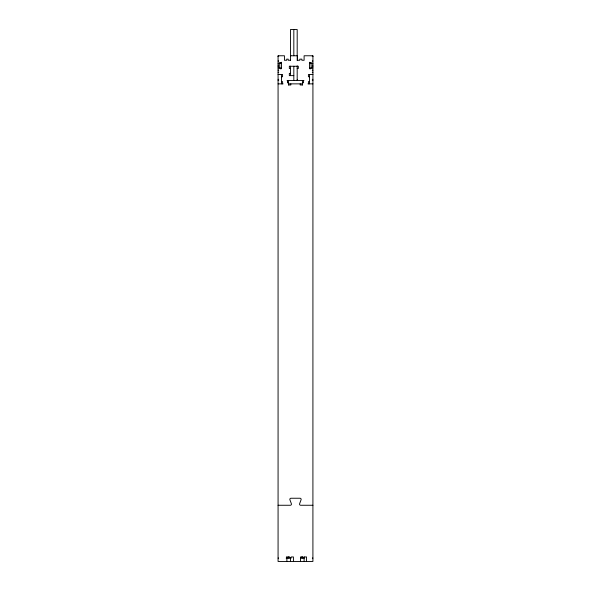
<?xml version="1.0" encoding="UTF-8"?>
<svg xmlns="http://www.w3.org/2000/svg" width="591" height="591" viewBox="0 0 591 591"><rect width="100%" height="100%" fill="white"/><g stroke="black" fill="none" stroke-linecap="round" stroke-linejoin="round"><path stroke-width="0.89" d="M290.816 83.863L290.816 84.986L288.571 84.986L288.571 82.74L287.448 82.74L287.448 80.494L287.462 82.74M293.823 80.191L293.823 66.258M297.192 79.741L297.192 80.494L297.192 65.837M300.184 83.863L300.184 84.986L302.429 84.986L302.429 82.74L303.567 82.74L303.567 80.494M290.454 55.982L290.898 55.768M290.454 55.768L297.554 55.768L297.554 60.267L299.8 60.267L299.8 59.144L301.861 59.144L301.861 60.267L304.106 60.267L304.106 55.768L312.927 55.768L312.912 561.45L278.073 561.45L278.073 55.768L284.441 55.768L284.441 60.267L286.687 60.267L286.687 59.144L288.201 59.144L288.201 60.267L290.454 60.267M278.073 56.093L278.708 56.093M312.292 56.093L312.927 56.093M278.073 56.522L278.708 56.522M312.292 56.522L312.927 56.522M278.073 61.013L278.708 61.013M312.292 61.013L312.927 61.013M278.073 63.259L278.708 63.259M279.233 63.259L281.442 63.259M309.558 63.259L311.767 63.259M312.292 63.259L312.927 63.259M278.073 65.136L278.708 65.136M312.292 65.136L312.927 65.136M278.073 66.258L278.708 66.258M312.292 66.258L312.927 66.258M278.073 67.943L278.708 67.943M279.233 67.943L281.442 67.943A0.842 0.842 0 0 1 280.599 68.785A0.842 0.842 0 0 1 279.757 67.943L279.757 63.126M311.767 67.943L309.558 67.943A0.842 0.842 0 0 0 310.378 68.785A0.842 0.842 0 0 0 311.221 67.943L310.969 62.616M312.292 67.943L312.927 67.943M290.454 68.504L289.331 68.504L289.331 66.258L298.315 66.258L298.315 68.504L297.192 68.504M278.073 70.189L278.708 70.189M312.292 70.189L312.927 70.189M278.073 72.25L278.708 72.25M312.292 72.25L312.927 72.25M290.454 73.373L289.331 73.373L289.331 75.626L293.823 75.626M278.073 74.503L282.572 74.503L282.572 76.749L281.442 76.749M312.927 74.503L308.413 74.503L308.413 76.749L309.536 76.749M278.073 79.371L278.708 79.371M312.292 79.371L312.927 79.371M278.073 80.494L278.708 80.494M287.071 80.494L303.929 80.494M312.292 80.494L312.927 80.494M281.442 81.617L282.601 81.617L282.601 83.863M309.573 81.617L308.413 81.617L308.45 83.863M278.073 83.863L283.074 83.863M288.571 83.863L302.429 83.863M307.926 83.863L312.927 83.863M278.073 505.261L290.321 505.261A1.123 1.123 0 0 0 291.378 503.754L289.871 499.683A1.123 1.123 0 0 1 290.949 498.243L300.036 498.243A1.123 1.123 0 0 1 301.107 499.683L299.607 503.754A1.123 1.123 0 0 0 300.664 505.261L312.912 505.261M286.406 556.958L286.687 558.081M289.331 556.958L286.879 556.958L286.879 561.45M302.843 556.958L300.531 556.958L300.531 561.45M278.073 558.081L278.634 558.081M286.162 558.081L291.186 558.081L291.186 556.958L293.431 556.958L293.431 561.45M300.575 558.081L304.291 558.081L304.291 556.958L306.544 556.958L306.544 561.45M312.351 558.081L312.912 558.081M289.893 66.258L290.454 66.258L290.454 75.626M281.19 62.616L281.442 63.126M309.573 62.232L309.558 68.785M309.558 74.503L309.558 83.863M304.106 556.958L304.106 561.45M302.777 556.958L302.777 558.081M302.429 80.494L302.429 84.986M301.861 556.958L301.861 558.081M297.192 60.637L297.192 29.55L290.454 29.55L290.454 60.585M293.823 29.55L293.823 55.768M290.454 557.586L290.454 561.45M289.125 556.958L289.125 558.081M288.571 80.494L288.571 84.986M288.201 556.958L288.201 558.081M281.479 62.232L281.442 68.785M281.442 74.503L281.456 83.863M309.485 63.111A0.857 0.857 0 0 1 310.91 62.683M279.706 63.111A0.857 0.857 0 0 1 281.131 62.683"/></g></svg>
